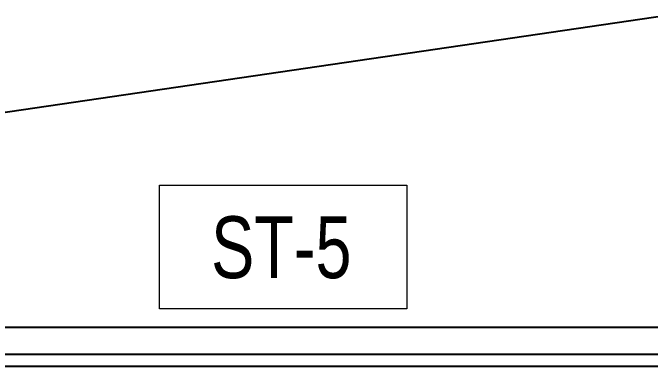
# Model space of a CAD drawing. Extents: x -163000 to 184253, y -124935 to 90032.
# Drawn here: x -108750 to -105658, y 32583 to 34308 of the extents above; entities that cross this region are included whole.
import ezdxf

# ---------------------------------------------------------------- set-up
doc = ezdxf.new("R2010")
doc.units = 0
doc.header["$LTSCALE"] = 1000
doc.header["$MEASUREMENT"] = 0
doc.layers.get('0').update_dxf_attribs({"linetype": 'CONTINUOUS'})
doc.layers.add('stair', color=1, linetype='CONTINUOUS')
doc.layers.add('void', color=1, linetype='CONTINUOUS')
doc.layers.add('text', color=4, linetype='CONTINUOUS', lineweight=18)
doc.styles.get("Standard").update_dxf_attribs({"font": 'romans.shx', "width": 0.75})

# ---------------------------------------------------------------- blocks, each defined once
blk = doc.blocks.new('s2118a')
at = {"layer": 'stair'}
for p, q in [((-125249.9, 32782.126), (-104199.9, 32782.126)), ((-125249.9, 32652.126), (-104174.9, 32652.126)), ((-125249.9, 32593.126), (-104124.9, 32593.126))]:
    blk.add_line(p, q, dxfattribs=at)
at = {"layer": 'text'}
blk.add_lwpolyline([(-108037.863, 33471.407), (-106837.863, 33471.407), (-106837.863, 32871.407), (-108037.863, 32871.407)], close=True, dxfattribs=at)
at = {"layer": 'void', "color": 1}
blk.add_line((-131237.9, 30532.126), (-104649.9, 34432.126), dxfattribs=at)
at = {"layer": 'text', "insert": (-107447.439, 33015.872), "char_height": 300, "width": 1683.163, "attachment_point": 8}
blk.add_mtext('{\\f@Arial Unicode MS|b0|i0|c0|p34;ST-5}', dxfattribs=at)

msp = doc.modelspace()

# ---------------------------------------------------------------- block references
msp.add_blockref('s2118a', (0, 0))

doc.saveas('drawing.dxf')
